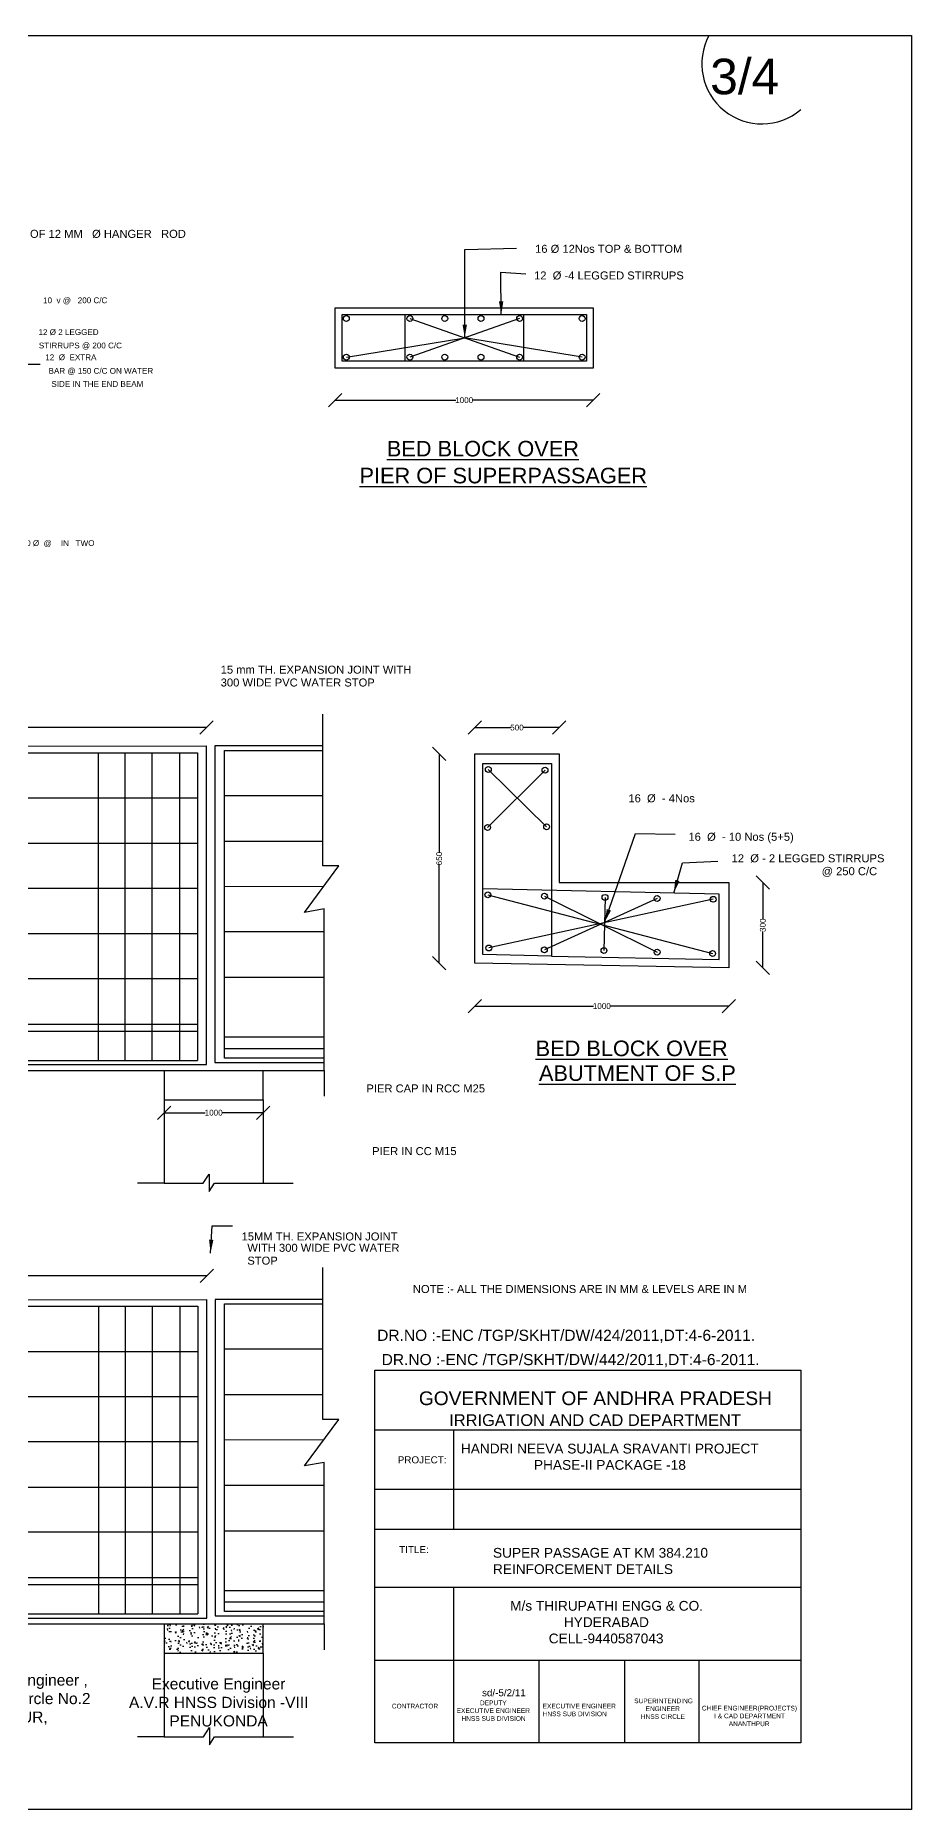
# Model space of a CAD drawing. Header units: millimetres. Extents: x 5765162 to 5770838, y 20981618 to 20985608.
# Drawn here: x 5768868 to 5770838, y 20981618 to 20985608 of the extents above; entities that cross this region are included whole.
import ezdxf

# ---------------------------------------------------------------- set-up
doc = ezdxf.new("R2010")
doc.units = ezdxf.units.MM
doc.header["$MEASUREMENT"] = 0
for name, color, linetype in [('DIMENSIONS', 7, 'Continuous'), ('DRAWING', 7, 'Continuous'), ('TEXT', 7, 'Continuous')]:
    doc.layers.add(name, color=color, linetype=linetype)
doc.styles.get("Standard").update_dxf_attribs({"font": 'arial.ttf', "height": 13})
doc.dimstyles.get("Standard").update_dxf_attribs({"dimtxt": 13, "dimasz": 30, "dimexe": 0.18, "dimexo": 0.0625, "dimgap": 0.09, "dimtad": 0, "dimdec": 0, "dimzin": 0, "dimdsep": 46, "dimtxsty": 'Standard', "dimblk": 'OBLIQUE', "dimcen": 0.09, "dimse1": 1, "dimse2": 1, "dimadec": 0, "dimazin": 0, "dimtfac": 1, "dimtdec": 0, "dimtofl": 0, "dimtmove": 0, "dimatfit": 3, "dimfxl": 1, "dimtolj": 1, "dimtzin": 0, "dimarcsym": 0})

# ---------------------------------------------------------------- blocks, each defined once
blk = doc.blocks.new('_Oblique')
at = {"color": 0, "linetype": 'ByBlock', "lineweight": -2}
blk.add_line((-0.5, -0.5), (0.5, 0.5), dxfattribs=at)
blk = doc.blocks.new('*D9')
at = {"layer": 'Defpoints', "color": 0, "transparency": 16777216}
for p in [(5769541.5, 20984859.5), (5770122.2, 20984859.5), (5770122.2, 20984787.6)]:
    blk.add_point(p, dxfattribs=at)
at = {"layer": 'DIMENSIONS', "color": 0, "lineweight": -2, "transparency": 16777216}
for p, q in [((5769541.5, 20984787.6), (5769813, 20984787.6)), ((5770122.2, 20984787.6), (5769850.7, 20984787.6))]:
    blk.add_line(p, q, dxfattribs=at)
at = {"layer": 'DIMENSIONS', "color": 0, "lineweight": -2, "transparency": 16777216, "xscale": 30, "yscale": 30, "zscale": 30, "rotation": 180}
blk.add_blockref('_Oblique', (5769541.5, 20984787.6), dxfattribs=at)
at = {"layer": 'DIMENSIONS', "color": 0, "lineweight": -2, "transparency": 16777216, "xscale": 30, "yscale": 30, "zscale": 30}
blk.add_blockref('_Oblique', (5770122.2, 20984787.6), dxfattribs=at)
at = {"layer": 'DIMENSIONS', "color": 0, "transparency": 16777216, "insert": (5769831.8, 20984787.6), "char_height": 13, "attachment_point": 5}
blk.add_mtext('\\A1;1000', dxfattribs=at)
blk = doc.blocks.new('*D11')
at = {"layer": 'Defpoints', "color": 0, "transparency": 16777216}
for p in [(5769252.6, 20984051.4), (5765824.7, 20984006.7), (5769252.6, 20984010.1)]:
    blk.add_point(p, dxfattribs=at)
at = {"layer": 'DIMENSIONS', "color": 0, "lineweight": -2, "transparency": 16777216}
for p, q in [((5765824.7, 20984051.4), (5767514.7, 20984051.4)), ((5769252.6, 20984051.4), (5767562.5, 20984051.4))]:
    blk.add_line(p, q, dxfattribs=at)
at = {"layer": 'DIMENSIONS', "color": 0, "lineweight": -2, "transparency": 16777216, "xscale": 30, "yscale": 30, "zscale": 30, "rotation": 180}
blk.add_blockref('_Oblique', (5765824.7, 20984051.4), dxfattribs=at)
at = {"layer": 'DIMENSIONS', "color": 0, "lineweight": -2, "transparency": 16777216, "xscale": 30, "yscale": 30, "zscale": 30}
blk.add_blockref('_Oblique', (5769252.6, 20984051.4), dxfattribs=at)
at = {"layer": 'DIMENSIONS', "color": 0, "transparency": 16777216, "insert": (5767538.6, 20984051.4), "char_height": 13, "attachment_point": 5}
blk.add_mtext('\\A1;13000', dxfattribs=at)
blk = doc.blocks.new('*D12')
at = {"layer": 'Defpoints', "color": 0, "transparency": 16777216}
for p in [(5769157.1, 20983214.2), (5769379.7, 20983214.2), (5769379.7, 20983185.3)]:
    blk.add_point(p, dxfattribs=at)
at = {"layer": 'DIMENSIONS', "color": 0, "lineweight": -2, "transparency": 16777216}
for p, q in [((5769157.1, 20983185.3), (5769249.5, 20983185.3)), ((5769379.7, 20983185.3), (5769287.3, 20983185.3))]:
    blk.add_line(p, q, dxfattribs=at)
at = {"layer": 'DIMENSIONS', "color": 0, "lineweight": -2, "transparency": 16777216, "xscale": 30, "yscale": 30, "zscale": 30, "rotation": 180}
blk.add_blockref('_Oblique', (5769157.1, 20983185.3), dxfattribs=at)
at = {"layer": 'DIMENSIONS', "color": 0, "lineweight": -2, "transparency": 16777216, "xscale": 30, "yscale": 30, "zscale": 30}
blk.add_blockref('_Oblique', (5769379.7, 20983185.3), dxfattribs=at)
at = {"layer": 'DIMENSIONS', "color": 0, "transparency": 16777216, "insert": (5769268.4, 20983185.3), "char_height": 13, "attachment_point": 5}
blk.add_mtext('\\A1;1000', dxfattribs=at)
blk = doc.blocks.new('*D13')
at = {"layer": 'Defpoints', "color": 0, "transparency": 16777216}
for p in [(5770045.6, 20984051.4), (5769855.5, 20983992.2), (5770045.6, 20983992.2)]:
    blk.add_point(p, dxfattribs=at)
at = {"layer": 'DIMENSIONS', "color": 0, "lineweight": -2, "transparency": 16777216}
for p, q in [((5769855.5, 20984051.4), (5769936.1, 20984051.4)), ((5770045.6, 20984051.4), (5769965, 20984051.4))]:
    blk.add_line(p, q, dxfattribs=at)
at = {"layer": 'DIMENSIONS', "color": 0, "lineweight": -2, "transparency": 16777216, "xscale": 30, "yscale": 30, "zscale": 30, "rotation": 180}
blk.add_blockref('_Oblique', (5769855.5, 20984051.4), dxfattribs=at)
at = {"layer": 'DIMENSIONS', "color": 0, "lineweight": -2, "transparency": 16777216, "xscale": 30, "yscale": 30, "zscale": 30}
blk.add_blockref('_Oblique', (5770045.6, 20984051.4), dxfattribs=at)
at = {"layer": 'DIMENSIONS', "color": 0, "transparency": 16777216, "insert": (5769950.5, 20984051.4), "char_height": 13, "attachment_point": 5}
blk.add_mtext('\\A1;500', dxfattribs=at)
blk = doc.blocks.new('*D14')
at = {"layer": 'Defpoints', "color": 0, "transparency": 16777216}
for p in [(5769855.5, 20983992.2), (5769775.7, 20983521.6), (5769855.5, 20983521.6)]:
    blk.add_point(p, dxfattribs=at)
at = {"layer": 'DIMENSIONS', "color": 0, "lineweight": -2, "transparency": 16777216}
for p, q in [((5769775.7, 20983992.2), (5769775.7, 20983771.3)), ((5769775.7, 20983521.6), (5769775.7, 20983742.4))]:
    blk.add_line(p, q, dxfattribs=at)
at = {"layer": 'DIMENSIONS', "color": 0, "lineweight": -2, "transparency": 16777216, "xscale": 30, "yscale": 30, "zscale": 30}
for p, rotation in [((5769775.7, 20983992.2), 90), ((5769775.7, 20983521.6), 270)]:
    blk.add_blockref('_Oblique', p, dxfattribs=dict(at, rotation=rotation))
at = {"layer": 'DIMENSIONS', "color": 0, "transparency": 16777216, "insert": (5769775.7, 20983756.9), "char_height": 13, "attachment_point": 5, "rotation": 90}
blk.add_mtext('\\A1;650', dxfattribs=at)
blk = doc.blocks.new('*D15')
at = {"layer": 'Defpoints', "color": 0, "transparency": 16777216}
for p in [(5769855.5, 20983521.6), (5770427.2, 20983510.9), (5770427.2, 20983425)]:
    blk.add_point(p, dxfattribs=at)
at = {"layer": 'DIMENSIONS', "color": 0, "lineweight": -2, "transparency": 16777216}
for p, q in [((5769855.5, 20983425), (5770122.5, 20983425)), ((5770427.2, 20983425), (5770160.2, 20983425))]:
    blk.add_line(p, q, dxfattribs=at)
at = {"layer": 'DIMENSIONS', "color": 0, "lineweight": -2, "transparency": 16777216, "xscale": 30, "yscale": 30, "zscale": 30, "rotation": 180}
blk.add_blockref('_Oblique', (5769855.5, 20983425), dxfattribs=at)
at = {"layer": 'DIMENSIONS', "color": 0, "lineweight": -2, "transparency": 16777216, "xscale": 30, "yscale": 30, "zscale": 30}
blk.add_blockref('_Oblique', (5770427.2, 20983425), dxfattribs=at)
at = {"layer": 'DIMENSIONS', "color": 0, "transparency": 16777216, "insert": (5770141.4, 20983425), "char_height": 13, "attachment_point": 5}
blk.add_mtext('\\A1;1000', dxfattribs=at)
blk = doc.blocks.new('*D16')
at = {"layer": 'Defpoints', "color": 0, "transparency": 16777216}
for p in [(5770427.2, 20983703), (5770427.2, 20983510.9), (5770503.5, 20983510.9)]:
    blk.add_point(p, dxfattribs=at)
at = {"layer": 'DIMENSIONS', "color": 0, "lineweight": -2, "transparency": 16777216}
for p, q in [((5770503.5, 20983703), (5770503.5, 20983621.4)), ((5770503.5, 20983510.9), (5770503.5, 20983592.5))]:
    blk.add_line(p, q, dxfattribs=at)
at = {"layer": 'DIMENSIONS', "color": 0, "lineweight": -2, "transparency": 16777216, "xscale": 30, "yscale": 30, "zscale": 30}
for p, rotation in [((5770503.5, 20983703), 90), ((5770503.5, 20983510.9), 270)]:
    blk.add_blockref('_Oblique', p, dxfattribs=dict(at, rotation=rotation))
at = {"layer": 'DIMENSIONS', "color": 0, "transparency": 16777216, "insert": (5770503.5, 20983607), "char_height": 13, "attachment_point": 5, "rotation": 90}
blk.add_mtext('\\A1;300', dxfattribs=at)
blk = doc.blocks.new('*D17')
at = {"layer": 'Defpoints', "color": 0, "transparency": 16777216}
for p in [(5769252.9, 20982818.6), (5765825, 20982762), (5769252.9, 20982765.4)]:
    blk.add_point(p, dxfattribs=at)
at = {"layer": 'DIMENSIONS', "color": 0, "lineweight": -2, "transparency": 16777216}
for p, q in [((5765825, 20982818.6), (5767520.1, 20982818.6)), ((5769252.9, 20982818.6), (5767557.8, 20982818.6))]:
    blk.add_line(p, q, dxfattribs=at)
at = {"layer": 'DIMENSIONS', "color": 0, "lineweight": -2, "transparency": 16777216, "xscale": 30, "yscale": 30, "zscale": 30, "rotation": 180}
blk.add_blockref('_Oblique', (5765825, 20982818.6), dxfattribs=at)
at = {"layer": 'DIMENSIONS', "color": 0, "lineweight": -2, "transparency": 16777216, "xscale": 30, "yscale": 30, "zscale": 30}
blk.add_blockref('_Oblique', (5769252.9, 20982818.6), dxfattribs=at)
at = {"layer": 'DIMENSIONS', "color": 0, "transparency": 16777216, "insert": (5767539, 20982818.6), "char_height": 13, "attachment_point": 5}
blk.add_mtext('\\A1;1300', dxfattribs=at)

msp = doc.modelspace()

# ---------------------------------------------------------------- hatches: boundary and pattern name
at = {"layer": 'DIMENSIONS'}
h = msp.add_hatch(dxfattribs=at)
h.set_pattern_fill('AR-CONC', color=0, scale=5, style=0)
h.set_pattern_definition([(50, (0, 0), (35.86300913, -3.13760675), [3.75, -41.25]), (355, (0, 0), (-6.93756668, 37.609606685), [3, -33]), (100.4514, (2.99, -0.26), (28.925469086, 34.471977103), [3.1870095, -35.0571056]), (46.1842, (0, 10), (53.36205243, -8.27595072), [5.625, -61.875]), (96.6356, (4.447, 9.31), (46.73313528, 48.70589355), [4.7805144, -52.58565]), (351.1842, (0, 10), (46.73309726, 48.70593005), [4.5, -49.5]), (21, (5, 7.5), (29.845352606, -20.130944533), [3.75, -41.25]), (326, (5, 7.5), (12.165766596, 36.25750225), [3, -33]), (71.4514, (7.487, 5.822), (42.01113143, 16.126524835), [3.1870095, -35.0571056]), (37.5, (0, 0), (0.607992766, 16.6446926916), [0, -32.6, 0, -33.5, 0, -33.125]), (7.5, (0, 0), (13.153476872, 19.720585594), [0, -19.1, 0, -31.85, 0, -12.625]), (327.5, (-11.15, 0), (26.691121809, -1.127743587), [0, -12.5, 0, -39, 0, -51.75]), (317.5, (-16.15, 0), (29.159308467, 5.005249117), [0, -16.25, 0, -25.9, 0, -36.75])])
h.paths.add_polyline_path([(5769380, 20982035.6), (5769157.4, 20982035.6), (5769157.4, 20981969.5), (5769380, 20981969.5)])

# ---------------------------------------------------------------- linework, layer by layer
at = {"layer": 'DIMENSIONS', "color": 0}
msp.add_lwpolyline([(5765161.6, 20985607.9), (5770837.9, 20985607.9), (5770837.9, 20981618.2), (5765161.6, 20981618.2)], close=True, dxfattribs=at)
msp.add_arc((5770501.5, 20985544.2), 135.1, 151.8862, 310.3376, dxfattribs=at)
at = {"layer": 'DRAWING', "color": 0}
for points in [[(5769541.5, 20984995.7), (5770122.2, 20984995.7), (5770122.2, 20984859.5), (5769541.5, 20984859.5)], [(5769557.1, 20984980.1), (5770106.6, 20984980.1), (5770106.6, 20984875.1), (5769557.1, 20984875.1)]]:
    msp.add_lwpolyline(points, close=True, dxfattribs=at)
for points in [[(5769699.1, 20984875.1), (5769699.1, 20984980.1)], [(5769966.1, 20984875.1), (5769966.1, 20984980.1)], [(5769956.5, 20984971.3), (5769709.7, 20984884.6)], [(5769709.7, 20984971.3), (5769956.5, 20984884.6)], [(5769566.8, 20984884.6), (5769833.1, 20984927.9)], [(5770097, 20984884.6), (5769833.1, 20984927.9)], [(5769516.8, 20983280.4), (5769516.8, 20983643.6), (5769472.6, 20983635.6), (5769549.6, 20983740.2), (5769513.9, 20983740.2), (5769513.9, 20984081.9)], [(5765824.7, 20984006.7), (5765824.7, 20983293.6), (5769252.6, 20983293.6), (5769252.6, 20984010.1)], [(5765824.7, 20984006.7), (5769252.6, 20984010.1)], [(5765846, 20983994.7), (5765846, 20983303), (5769232.3, 20983303)], [(5765846, 20983994.7), (5769232.3, 20983994.7)], [(5769008.9, 20983994.7), (5769008.9, 20983303)], [(5769068.6, 20983994.7), (5769068.6, 20983303)], [(5769129.6, 20983994.7), (5769129.6, 20983303)], [(5769191.9, 20983994.7), (5769191.9, 20983303)], [(5769232.3, 20983994.7), (5769232.3, 20983303)], [(5769513.9, 20984010.1), (5769271.3, 20984010.1), (5769271.3, 20983298.5), (5769516.8, 20983298.5)], [(5769516.8, 20983308), (5769292.5, 20983308), (5769292.5, 20984000), (5769513.9, 20984000)], [(5769855.5, 20983521.6), (5769855.5, 20983992.2), (5770045.6, 20983992.2), (5770045.6, 20983703), (5770427.2, 20983703), (5770427.2, 20983510.9), (5769855.5, 20983521.6)], [(5769874.1, 20983541.4), (5769874.1, 20983970.3), (5770028.4, 20983970.3), (5770028.4, 20983537.6), (5769874.1, 20983541.4)], [(5770013.6, 20983955.7), (5769884.5, 20983826.8)], [(5769886.1, 20983957.2), (5770017.2, 20983828.4)], [(5765846, 20983893.3), (5769232.3, 20983893.3)], [(5769292.5, 20983898.7), (5769513.9, 20983898.7)], [(5765846, 20983791.4), (5769232.3, 20983791.4)], [(5769292.5, 20983796), (5769513.9, 20983796)], [(5765846, 20983690.3), (5769232.3, 20983690.3)], [(5769292.5, 20983694.2), (5769516.3, 20983694.9)], [(5770028.4, 20983537.6), (5770405.5, 20983530.2), (5770405.5, 20983676.5), (5769874.1, 20983688.9)], [(5769885, 20983675.3), (5770390.6, 20983543.2)], [(5770392, 20983665.3), (5769887.3, 20983555.7)], [(5770265.7, 20983667.2), (5770012.1, 20983551.6)], [(5770012.3, 20983672.1), (5770265.7, 20983546.5)], [(5770148.6, 20983669.5), (5770146.2, 20983550.1)], [(5765846, 20983588.1), (5769232.3, 20983588.1)], [(5769292.5, 20983592.6), (5769516.8, 20983592.6)], [(5765846, 20983487.1), (5769232.3, 20983487.1)], [(5769292.5, 20983489.9), (5769516.8, 20983489.9)], [(5765846, 20983384.7), (5769232.3, 20983384.7)], [(5765846, 20983368.7), (5769232.3, 20983368.7)], [(5769292.5, 20983355.6), (5769516.8, 20983355.6)], [(5769292.5, 20983330), (5769516.8, 20983330)], [(5765999.6, 20983280.4), (5769516.8, 20983280.4), (5769516.8, 20983222.2)], [(5769157.1, 20983280.4), (5769157.1, 20983214.2), (5769379.7, 20983214.2), (5769379.7, 20983280.4)], [(5769157.1, 20983214.2), (5769157.1, 20983026.5), (5769097, 20983026.5)], [(5769379.7, 20983214.2), (5769379.7, 20983026.5)], [(5769157.1, 20983026.5), (5769245, 20983026.5), (5769258.6, 20983047), (5769258.6, 20983008), (5769269.9, 20983026.5), (5769447.3, 20983026.5)], [(5769517.1, 20982035.6), (5769517.1, 20982398.9), (5769473, 20982390.9), (5769549.9, 20982495.4), (5769514.2, 20982495.4), (5769514.2, 20982837.2)], [(5765825, 20982762), (5765825, 20982048.9), (5769252.9, 20982048.9), (5769252.9, 20982765.4)], [(5765825, 20982762), (5769252.9, 20982765.4)], [(5765846.3, 20982750), (5765846.3, 20982058.3), (5769232.6, 20982058.3)], [(5765846.3, 20982750), (5769232.6, 20982750)], [(5769009.3, 20982750), (5769009.3, 20982058.3)], [(5769069, 20982750), (5769069, 20982058.3)], [(5769130, 20982750), (5769130, 20982058.3)], [(5769192.2, 20982750), (5769192.2, 20982058.3)], [(5769232.6, 20982750), (5769232.6, 20982058.3)], [(5769514.2, 20982765.4), (5769271.6, 20982765.4), (5769271.6, 20982053.8), (5769517.1, 20982053.8)], [(5769517.1, 20982063.3), (5769292.8, 20982063.3), (5769292.8, 20982755.3), (5769514.2, 20982755.3)], [(5765846.3, 20982648.6), (5769232.6, 20982648.6)], [(5769292.8, 20982654), (5769514.2, 20982654)], [(5765846.3, 20982546.7), (5769232.6, 20982546.7)], [(5769292.8, 20982551.3), (5769514.2, 20982551.3)], [(5765846.3, 20982445.6), (5769232.6, 20982445.6)], [(5769292.8, 20982449.5), (5769516.6, 20982450.2)], [(5765846.3, 20982343.4), (5769232.6, 20982343.4)], [(5769292.8, 20982347.9), (5769517.1, 20982347.9)], [(5765846.3, 20982242.4), (5769232.6, 20982242.4)], [(5769292.8, 20982245.2), (5769517.1, 20982245.2)], [(5765846.3, 20982140), (5769232.6, 20982140)], [(5765846.3, 20982124), (5769232.6, 20982124)], [(5769292.8, 20982110.9), (5769517.1, 20982110.9)], [(5769292.8, 20982085.2), (5769517.1, 20982085.2)], [(5765999.9, 20982035.6), (5769517.1, 20982035.6), (5769517.1, 20981977.5)], [(5769157.4, 20982035.6), (5769157.4, 20981969.5), (5769380, 20981969.5), (5769380, 20982035.6)], [(5769157.4, 20981969.5), (5769157.4, 20981781.8), (5769097.3, 20981781.8)], [(5769380, 20981969.5), (5769380, 20981781.8)], [(5769157.4, 20981781.8), (5769245.3, 20981781.8), (5769258.9, 20981802.3), (5769258.9, 20981763.3), (5769270.2, 20981781.8), (5769447.6, 20981781.8)]]:
    msp.add_lwpolyline(points, dxfattribs=at)
for centre in [(5769566.8, 20984971.3), (5769709.7, 20984971.3), (5769788.1, 20984971.3), (5769869.6, 20984971.3), (5769956.5, 20984971.3), (5770097, 20984971.3), (5769566.8, 20984884.6), (5769709.7, 20984884.6), (5769788.1, 20984884.6), (5769869.6, 20984884.6), (5769956.5, 20984884.6), (5770097, 20984884.6), (5769886.1, 20983957.2), (5770013.6, 20983955.7), (5769884.5, 20983826.8), (5770017.2, 20983828.4), (5769885, 20983675.3), (5770012.3, 20983672.1), (5770148.6, 20983669.5), (5770265.7, 20983667.2), (5770392, 20983665.3), (5769887.3, 20983555.7), (5770012.1, 20983551.6), (5770146.2, 20983550.1), (5770265.7, 20983546.5), (5770390.6, 20983543.2)]:
    msp.add_circle(centre, 6.59, dxfattribs=at)
at = {"layer": 'TEXT', "color": 0}
msp.add_lwpolyline([(5769630.7, 20982606.1), (5770588.9, 20982606.1), (5770588.9, 20981768.4), (5769630.7, 20981768.4)], close=True, dxfattribs=at)
for points in [[(5769630.7, 20982471.8), (5770588.9, 20982471.8)], [(5769807.8, 20982471.8), (5769807.8, 20982249)], [(5769630.7, 20982338.4), (5770588.9, 20982338.4)], [(5769630.7, 20982249), (5770588.9, 20982249)], [(5769630.7, 20982118.4), (5770588.9, 20982118.4)], [(5769807.8, 20982118.4), (5769807.8, 20981768.4)], [(5769630.7, 20981953.8), (5770588.9, 20981953.8)], [(5770000, 20981953.8), (5770000, 20981768.4)], [(5770193.2, 20981768.4), (5770193.2, 20981953.8)], [(5770359.5, 20981953.8), (5770359.5, 20981768.4)]]:
    msp.add_lwpolyline(points, dxfattribs=at)

# ---------------------------------------------------------------- texts
at = {"layer": 'DIMENSIONS', "color": 0}
msp.add_text('3/4', height=80, dxfattribs=at).set_placement((5770385.1, 20985475.7))
at = {"layer": 'TEXT', "color": 0}
for s, height, p in [('4 Nos  OF 12 MM   Ø HANGER   ROD', 18, (5768775.6, 20985152.8)), ('16 Ø 12Nos TOP & BOTTOM', 18, (5769991.3, 20985119.1)), ('12  Ø -4 LEGGED STIRRUPS', 18, (5769989, 20985059.2)), ('10  v @   200 C/C', 13, (5768884.7, 20985005.8)), ('12 Ø 2 LEGGED', 13, (5768874.4, 20984934.3)), ('STIRRUPS @ 200 C/C', 13, (5768875.2, 20984904.2)), ('12  Ø  EXTRA', 13, (5768889.7, 20984877.7)), ('BAR @ 150 C/C ON WATER', 13, (5768897.1, 20984847.1)), ('SIDE IN THE END BEAM', 13, (5768903.4, 20984817.7)), ('%%UBED BLOCK OVER', 35, (5769657.9, 20984661.2)), ('%%UPIER OF SUPERPASSAGER', 35, (5769596.4, 20984600.7)), ('10   NOS  20 Ø  @    IN   TWO', 13, (5768751.8, 20984459.8)), ('15 mm TH. EXPANSION JOINT WITH', 18, (5769284.2, 20984172.7)), ('300 WIDE PVC WATER STOP', 18, (5769284.2, 20984143.8)), ('16  Ø  - 4Nos', 18, (5770201.1, 20983883.3)), ('16  Ø  - 10 Nos (5+5)', 18, (5770336.2, 20983796.8)), ('12  Ø - 2 LEGGED STIRRUPS', 18, (5770433.3, 20983748.4)), ('                             @ 250 C/C', 18, (5770433.3, 20983719.4)), ('%%UBED BLOCK OVER', 35, (5769992.5, 20983312.5)), ('%%UABUTMENT OF S.P', 35, (5770000, 20983256.8)), ('PIER CAP IN RCC M25', 18, (5769611.9, 20983230.9)), ('PIER IN CC M15 ', 18, (5769624.7, 20983089.9)), ('15MM TH. EXPANSION JOINT', 18, (5769331.2, 20982898)), ('WITH 300 WIDE PVC WATER', 18, (5769344.1, 20982872.5)), ('STOP', 18, (5769344.1, 20982843.6)), ('NOTE :- ALL THE DIMENSIONS ARE IN MM & LEVELS ARE IN M ', 18, (5769716.4, 20982779.8)), ('DR.NO :-ENC /TGP/SKHT/DW/424/2011,DT:4-6-2011.', 25, (5769636.1, 20982672.2)), ('DR.NO :-ENC /TGP/SKHT/DW/442/2011,DT:4-6-2011.', 25, (5769646.2, 20982617.6)), ('PROJECT:', 15.85, (5769682.5, 20982396.7)), ('TITLE:', 15.85, (5769685.7, 20982194.8)), ('sd/-5/2/11', 15.85, (5769871.9, 20981872.9)), ('CONTRACTOR ', 10.566, (5769669.1, 20981845.5))]:
    msp.add_text(s, height=height, dxfattribs=at).set_placement(p)
at = {"layer": 'TEXT', "color": 0, "attachment_point": 1}
for s, insert, char_height, width in [('\\pi66.959;{\\H1.9444x;GOVERNMENT OF ANDHRA PRADESH  \\P\\pi135.21;\\H0.85714x;IRRIGATION AND CAD DEPARTMENT }', (5769663, 20982558.5), 15.849, 922.267), ('\\pi8.0154;HANDRI NEEVA SUJALA SRAVANTI PROJECT \\P\\pi172.35;PHASE-II PACKAGE -18', (5769816.4, 20982440.9), 22.012, 682.768), ('SUPER PASSAGE AT KM 384.210 REINFORCEMENT DETAILS ', (5769896.6, 20982206.5), 22.012, 506.018), ('\\pi38.513;M/s THIRUPATHI ENGG & CO.\\P\\pi159.37;HYDERABAD\\P\\pi125.38;CELL-9440587043', (5769896.6, 20982087.3), 22.012, 506.018), ('\\pi13.063;Superintending Engineer , \\P\\pi3.9821;A.V.R H.N.S.S. Circle No.2 \\P\\pi101.66;ANANTAPUR,', (5768568.4, 20981921.9), 25, 425.324), ('\\pi155.26;Executive Engineer  \\P\\pi104.32;A.V.R HNSS Division -VIII \\P\\pi195.29;PENUKONDA', (5768973.6, 20981913.3), 25, 609.163), ('\\pi2.5117; SUPERINTENDING  \\P\\pi32.248;ENGINEER  \\P\\pi21.485;HNSS CIRCLE ', (5770207.6, 20981867.8), 10.566, 140.237), ('\\pi55.171;DEPUTY \\P\\pi2.7279;EXECUTIVE ENGINEER  \\P\\pi13.499;HNSS SUB DIVISION ', (5769812.2, 20981863.4), 10.566, 168.957), ('EXECUTIVE ENGINEER  HNSS SUB DIVISION ', (5770008.2, 20981856.2), 10.566, 168.957), ('\\pi2.6847;CHIEF ENGINEER(PROJECTS)  \\P\\pi30.357;I & CAD DEPARTMENT \\P\\pi63.239;ANANTHPUR', (5770363.7, 20981851.5), 10.566, 218.139)]:
    msp.add_mtext(s, dxfattribs=dict(at, insert=insert, char_height=char_height, width=width))

# ---------------------------------------------------------------- dimensions: what is measured, and where the dimension line sits
at = {"layer": 'DIMENSIONS', "color": 0}
for base, p1, p2, text, picture, middle in [((5770122.2, 20984787.6), (5769541.5, 20984859.5), (5770122.2, 20984859.5), '1000', '*D9', (5769831.8, 20984787.6)), ((5769252.6, 20984051.4), (5765824.7, 20984006.7), (5769252.6, 20984010.1), '13000', '*D11', (5767538.6, 20984051.4)), ((5770045.6, 20984051.4), (5769855.5, 20983992.2), (5770045.6, 20983992.2), '500', '*D13', (5769950.5, 20984051.4)), ((5770427.2, 20983425), (5769855.5, 20983521.6), (5770427.2, 20983510.9), '1000', '*D15', (5770141.4, 20983425)), ((5769379.7, 20983185.3), (5769157.1, 20983214.2), (5769379.7, 20983214.2), '1000', '*D12', (5769268.4, 20983185.3)), ((5769252.9, 20982818.6), (5765825, 20982762), (5769252.9, 20982765.4), '1300', '*D17', (5767539, 20982818.6))]:
    dim = msp.add_linear_dim(base=base, p1=p1, p2=p2, text=text, dimstyle='Standard', dxfattribs=at)
    dim.commit()
    dim.dimension.update_dxf_attribs({"geometry": picture, "text_midpoint": middle})
for base, p1, p2, text, picture, middle in [((5769775.7, 20983521.6), (5769855.5, 20983992.2), (5769855.5, 20983521.6), '650', '*D14', (5769775.7, 20983756.9)), ((5770503.5, 20983510.9), (5770427.2, 20983703), (5770427.2, 20983510.9), '300', '*D16', (5770503.5, 20983607))]:
    dim = msp.add_linear_dim(base=base, p1=p1, p2=p2, angle=90, text=text, dimstyle='Standard', dxfattribs=at)
    dim.commit()
    dim.dimension.update_dxf_attribs({"geometry": picture, "text_midpoint": middle})

# ---------------------------------------------------------------- leaders
for points in [[(5769833.1, 20984927.9), (5769833.1, 20985126.7), (5769949.6, 20985129.8)], [(5769915.3, 20984980.1), (5769914.2, 20985075.8), (5769970.4, 20985071.6)], [(5768680.3, 20984868.8), (5768878, 20984868.8)], [(5770147.5, 20983613.3), (5770216.9, 20983813.4), (5770306.2, 20983811.8)], [(5770303.1, 20983678.9), (5770322.7, 20983747.4), (5770402.1, 20983750.7)], [(5769261.3, 20982869.6), (5769264.7, 20982931.2), (5769310.6, 20982931.2)]]:
    msp.add_leader(points, dimstyle='Standard', override={"dimgap": 0.09, "dimtad": 0}, dxfattribs=at)

doc.saveas('drawing.dxf')
